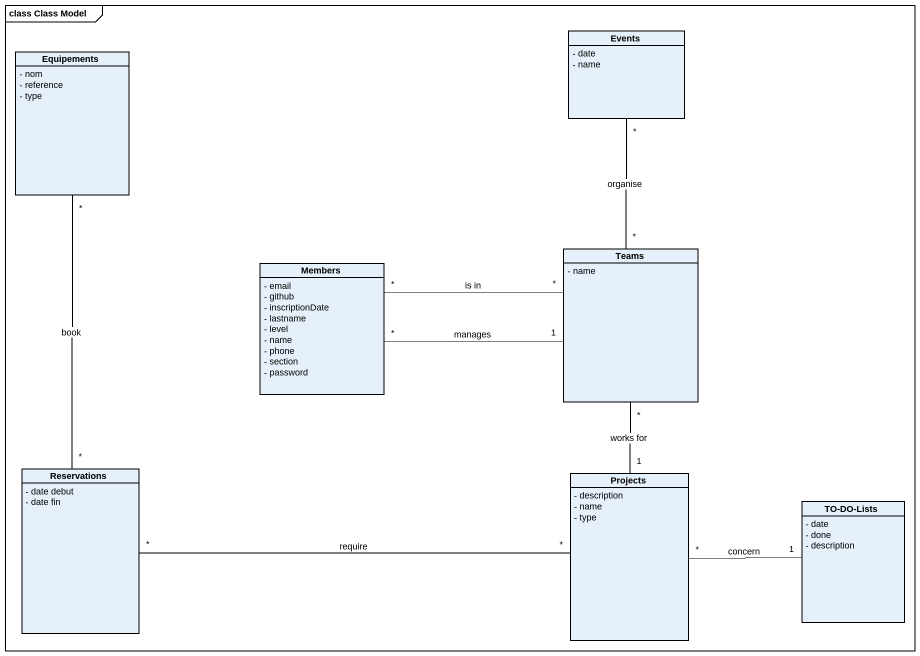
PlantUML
@startuml
mainframe class Class Model
hide circle
hide empty members
skinparam classAttributeIconSize 0
class Equipements {
  - nom
  - reference
  - type
}
class Events {
  - date
  - name
}
class Teams {
  - name
}
class Members {
  - email
  - github
  - inscriptionDate
  - lastname
  - level
  - name
  - phone
  - section
  - password
}
class Reservations {
  - date debut
  - date fin
}
class Projects {
  - description
  - name
  - type
}
class "TO-DO-Lists" as TO_DO_Lists {
  - date
  - done
  - description
}
Equipements "*" -- "*" Reservations : book
Events "*" -- "*" Teams : organise
Teams "*" -- "1" Projects : works for
Members "*" -right- "*" Teams : is in
Members "*" -right- "1" Teams : manages
Projects "*" -left- "*" Reservations : require
TO_DO_Lists "1" -left- "*" Projects : concern
@enduml
